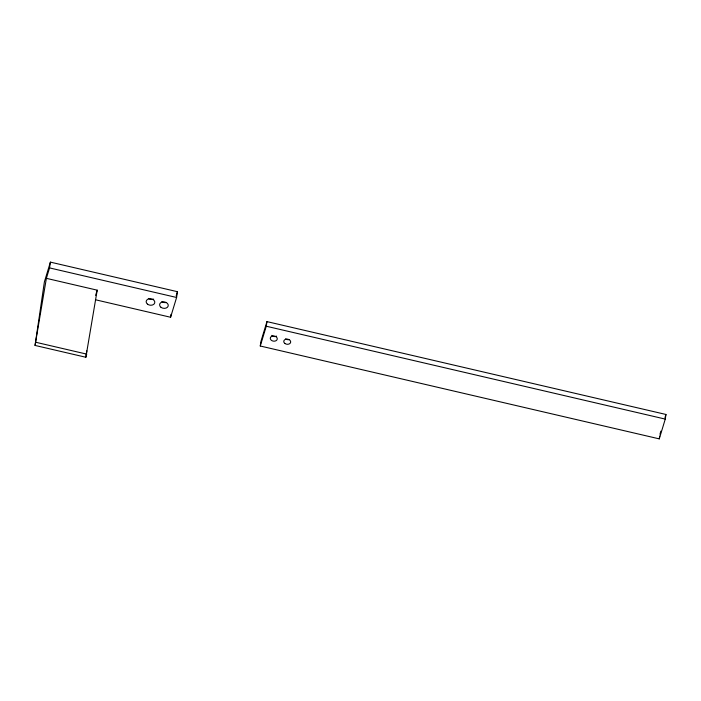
<?xml version="1.0" encoding="UTF-8"?>
<svg xmlns="http://www.w3.org/2000/svg" width="701" height="701" viewBox="0 0 701 701"><rect width="100%" height="100%" fill="white"/><g stroke="black" fill="none" stroke-linecap="round" stroke-linejoin="round"><path stroke-width="1.05" d="M50.402 262.13L49.552 267.905L46.38 278.341L97.202 290.17L85.864 357.256L35.05 345.435L44.391 281.907L50.402 262.13L177.449 291.695L176.599 297.478L170.588 317.255L95.424 299.756M85.864 357.256L86.81 350.842M170.588 317.255L171.009 314.363M260.264 346.005L260.938 341.387L266.95 321.61L665.95 414.466L665.267 419.093L659.264 438.87L260.264 346.005L266.275 326.228L266.95 321.61M659.264 438.87L659.667 436.092M35.05 345.435L46.38 278.341M95.625 295.358L97.202 290.17M176.179 295.866L177.449 291.695M659.939 434.252L660.885 431.124M665.004 417.594L665.95 414.466M49.552 267.905L176.599 297.478M266.275 326.228L665.267 419.093M35.996 342.316L86.81 354.145M166.076 302.534A4.364 3.242 8.4 0 1 161.843 301.544M153.659 299.108A4.364 3.242 8.4 0 1 148.393 298.416M276.606 336.13A3.487 2.594 8.4 0 1 274.047 336.506L273.171 336.278A3.487 2.594 8.4 0 1 271.734 335.385M288.943 339.626A3.487 2.594 8.4 0 1 285.552 338.837M270.551 337.391L270.332 338.04A3.487 2.594 8.4 0 0 272.487 340.896L273.372 341.124A3.487 2.594 8.4 0 0 277 339.74L277.228 339.091A3.487 2.594 8.4 0 0 274.626 336.094A3.487 2.594 8.4 0 0 270.551 337.391M160.993 307.318A4.364 3.242 8.4 0 0 168.161 306.1A4.364 3.242 8.4 0 0 162.632 301.921A4.364 3.242 8.4 0 0 160.993 307.318M147.543 304.19A4.364 3.242 8.4 0 0 154.719 302.972A4.364 3.242 8.4 0 0 149.182 298.792A4.364 3.242 8.4 0 0 147.543 304.19M284.869 343.455A3.487 2.594 8.4 0 0 290.608 342.482A3.487 2.594 8.4 0 0 286.183 339.144A3.487 2.594 8.4 0 0 284.869 343.455"/></g></svg>
